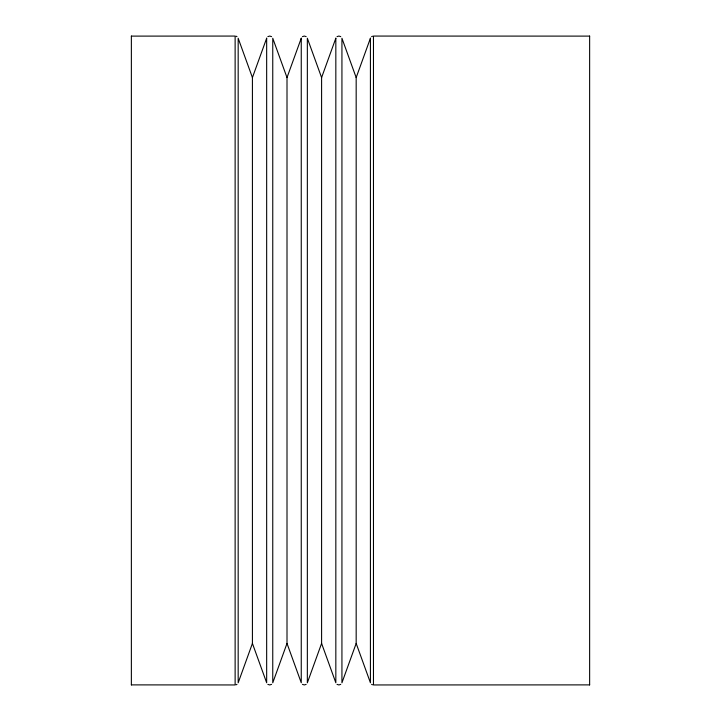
<?xml version="1.0" encoding="UTF-8"?>
<svg xmlns="http://www.w3.org/2000/svg" width="721" height="721" viewBox="0 0 721 721"><rect width="100%" height="100%" fill="white"/><g stroke="black" fill="none" stroke-linecap="round" stroke-linejoin="round"><path stroke-width="1.08" d="M267.851 36.636L269.708 36.05L271.574 36.636M302.441 36.636L304.298 36.05L306.155 36.636M337.022 36.636L338.888 36.05L340.745 36.636M371.612 36.636L372.496 36.203M236.1 684.797L236.984 684.364M271.574 684.364L269.708 684.95L267.851 684.364M306.155 684.364L304.298 684.95L302.441 684.364M340.745 684.364L338.888 684.95L337.022 684.364M131.366 36.113L235.127 36.068L235.127 684.95L131.366 684.887M589.634 36.113L373.469 36.068L373.469 684.95L589.634 684.887M236.1 36.203L236.984 36.636M371.612 684.364L372.496 684.797M589.634 36.05L589.634 684.95M356.174 77.327L356.174 643.673M321.593 77.327L321.593 643.673M287.003 77.327L287.003 643.673M252.422 77.327L252.422 643.673M131.366 36.05L131.366 684.95M266.662 38.24L252.422 77.58L238.173 38.24L238.173 682.814L252.422 643.42L266.662 682.76L266.662 38.186M301.252 38.24L287.003 77.58L272.754 38.24L272.754 682.814L287.003 643.42L301.252 682.76L301.252 38.186M335.833 38.24L321.593 77.58L307.344 38.24L307.344 682.814L321.593 643.42L335.833 682.76L335.833 38.186M370.423 38.24L356.174 77.58L341.934 38.24L341.934 682.814L356.174 643.42L370.423 682.76L370.423 38.186"/></g></svg>
